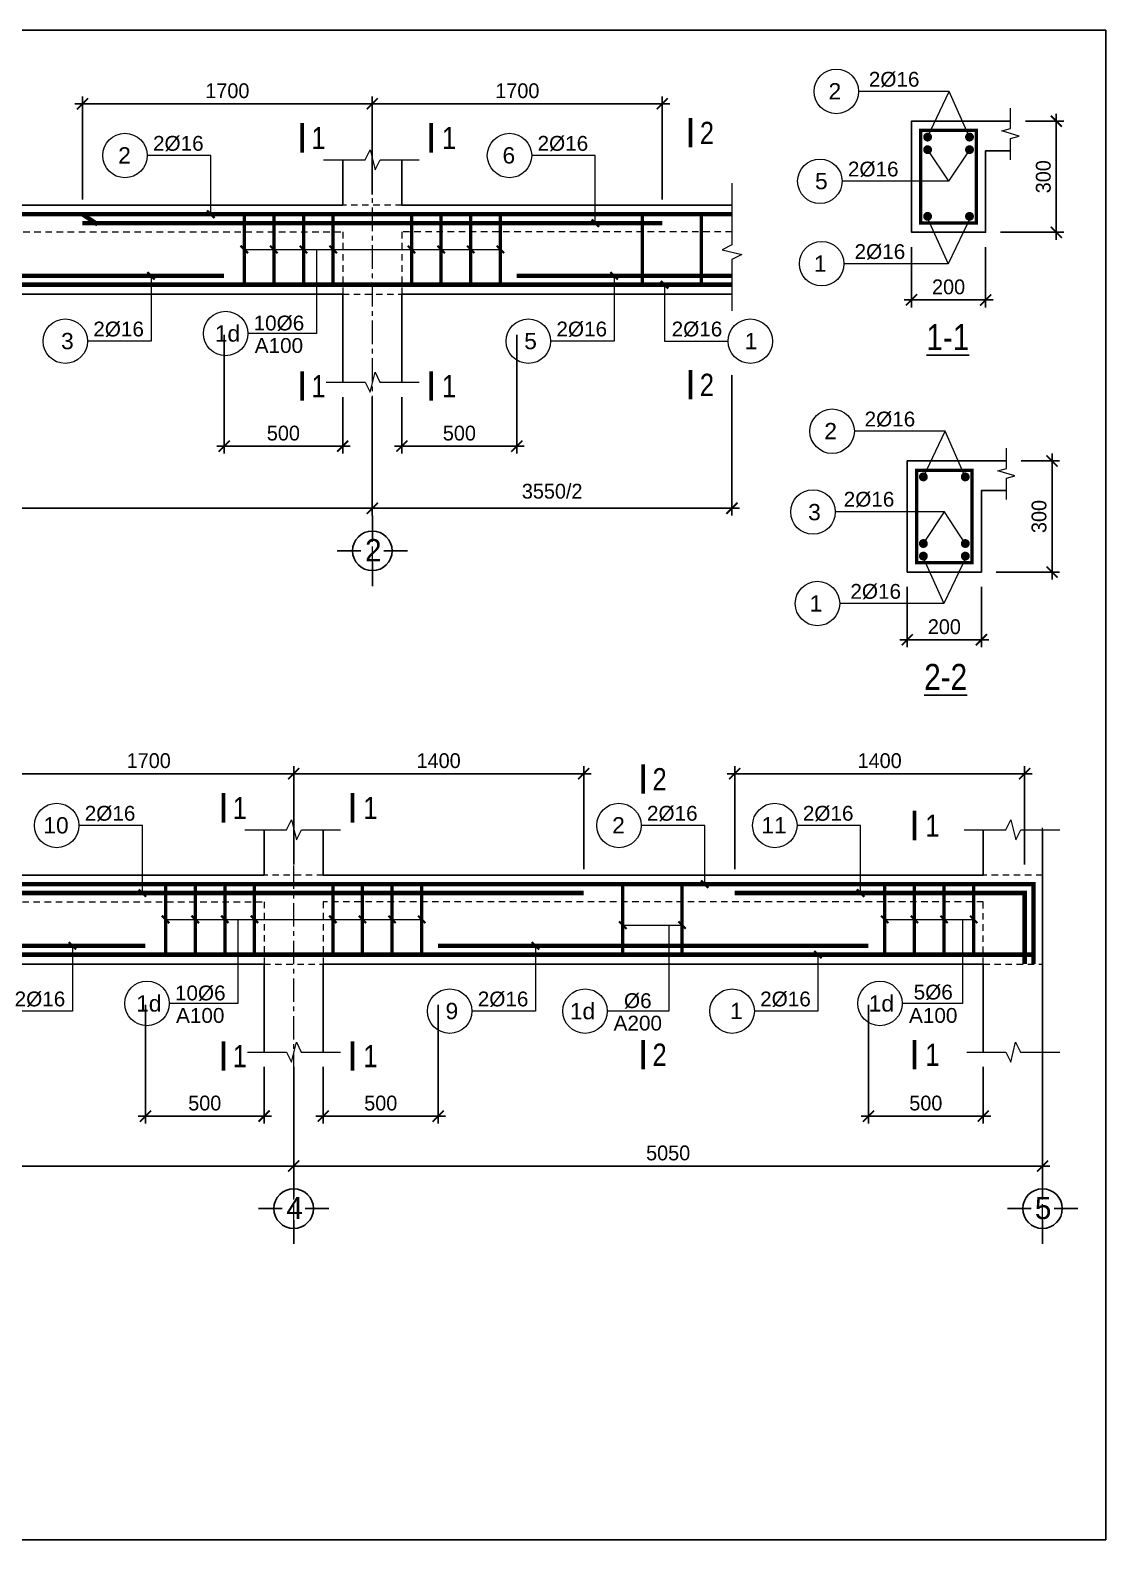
# Model space of a CAD drawing. Header units: millimetres. Extents: x -559287 to -299624, y 2351330 to 2655682.
# Drawn here: x -404994 to -390479, y 2387725 to 2408092 of the extents above; entities that cross this region are included whole.
import ezdxf
from ezdxf.enums import TextEntityAlignment as Align

# ---------------------------------------------------------------- set-up
doc = ezdxf.new("R2010")
doc.units = ezdxf.units.MM
doc.header["$LTSCALE"] = 10
for name, pattern in [('CENTER', [50.8, 31.75, -6.35, 6.35, -6.35]), ('HIDDEN', [0.3, 0.175, -0.125]), ('HIDDENX2', [0.75, 0.5, -0.25])]:
    doc.linetypes.add(name, pattern=pattern)
doc.layers.get('0').update_dxf_attribs({"lineweight": 20})
doc.layers.get('Defpoints').update_dxf_attribs({"lineweight": 20})
for name, color, linetype, lineweight in [('Dim', 251, 'Continuous', 15), ('Net khuat', 76, 'HIDDENX2', 15), ('Net manh', 8, 'Continuous', 13), ('Net thay', 4, 'Continuous', 25), ('Text', 54, 'Continuous', 25), ('Thep dai', 2, 'Continuous', 50), ('Thep doc', 140, 'Continuous', 60), ('Tim', 144, 'CENTER', 9)]:
    doc.layers.add(name, color=color, linetype=linetype, lineweight=lineweight)
doc.layers.add('ththep', color=3, linetype='Continuous')
doc.styles.add('HELVE', font='VHAVAN.TTF', dxfattribs={"height": 800})
doc.styles.add('IN-NHO', font='VHELVEN.TTF', dxfattribs={"height": 200})
doc.styles.add('NGHIA5', font='arial_0.ttf', dxfattribs={"height": 180})
doc.styles.get("Standard").update_dxf_attribs({"font": 'nghia5.shx', "height": 200})
doc.styles.add('STYLE1-S1', font='VHARIALN.TTF')
doc.dimstyles.new('dim20', dxfattribs={"dimscale": 100, "dimtxt": 200, "dimasz": 1.5, "dimexe": 1, "dimexo": 2, "dimgap": 0.75, "dimtad": 1, "dimdec": 0, "dimlfac": 0.2, "dimzin": 0, "dimdsep": 46, "dimtxsty": 'Standard', "dimblk1": 'ARCHTICK', "dimblk2": 'ARCHTICK', "dimsah": 1, "dimcen": 0.09, "dimdle": 1, "dimclrd": 256, "dimclre": 256, "dimclrt": 54, "dimadec": 0, "dimazin": 0, "dimtfac": 1, "dimtdec": 0, "dimtofl": 0, "dimtmove": 2, "dimatfit": 3, "dimfxl": 0, "dimtolj": 1, "dimtzin": 0, "dimarcsym": 0})
doc.dimstyles.new('dim25', dxfattribs={"dimscale": 100, "dimtxt": 200, "dimasz": 1.5, "dimexe": 1, "dimexo": 2, "dimgap": 0.75, "dimtad": 1, "dimdec": 0, "dimlfac": 0.25, "dimzin": 0, "dimdsep": 46, "dimtxsty": 'Standard', "dimblk1": 'ARCHTICK', "dimblk2": 'ARCHTICK', "dimsah": 1, "dimcen": 0.09, "dimdle": 1, "dimclrd": 256, "dimclre": 256, "dimclrt": 54, "dimadec": 0, "dimazin": 0, "dimtfac": 1, "dimtdec": 0, "dimtofl": 0, "dimtmove": 2, "dimatfit": 3, "dimfxl": 0, "dimtolj": 1, "dimtzin": 0, "dimarcsym": 0})

# ---------------------------------------------------------------- blocks, each defined once
blk = doc.blocks.new('truc ngang-helve')
for points in [[(0, -4.8), (0, 0)], [(-2.33, -7.13), (-7.13, -7.13)], [(2.33, -7.13), (7.13, -7.13)], [(0, -9.45), (0, -14.26)]]:
    blk.add_lwpolyline(points)
blk.add_circle((0, -7.13), 4)
at = {"style": 'HELVE'}
blk.add_attdef('A', text='', height=4.5, dxfattribs=at).set_placement((0.03, -7.01), align=Align.MIDDLE_CENTER)
blk = doc.blocks.new('_ARCHTICK')
at = {"color": 0, "linetype": 'ByBlock', "const_width": 0.15}
blk.add_lwpolyline([(-0.5, -0.5), (0.5, 0.5)], dxfattribs=at)
blk = doc.blocks.new('*D560')
at = {"layer": 'Defpoints', "color": 0, "ltscale": 10, "transparency": 16777216}
for p in [(-391333, 2394600), (-401438, 2394305), (-391333, 2392768)]:
    blk.add_point(p, dxfattribs=at)
at = {"layer": 'Dim', "lineweight": -2, "ltscale": 10, "transparency": 16777216}
for p, q in [((-391333, 2394400), (-391333, 2392668)), ((-401438, 2394105), (-401438, 2392668)), ((-401538, 2392768), (-391233, 2392768))]:
    blk.add_line(p, q, dxfattribs=at)
at = {"layer": 'Dim', "lineweight": -2, "ltscale": 10, "transparency": 16777216, "xscale": 150, "yscale": 150, "zscale": 150, "rotation": 180}
blk.add_blockref('_ARCHTICK', (-401438, 2392768), dxfattribs=at)
at = {"layer": 'Dim', "lineweight": -2, "ltscale": 10, "transparency": 16777216, "xscale": 150, "yscale": 150, "zscale": 150}
blk.add_blockref('_ARCHTICK', (-391333, 2392768), dxfattribs=at)
at = {"layer": 'Dim', "color": 54, "ltscale": 10, "transparency": 16777216, "insert": (-396385, 2392943), "char_height": 200, "attachment_point": 5}
blk.add_mtext('\\A1;5050', dxfattribs=at)
blk = doc.blocks.new('*D561')
at = {"layer": 'Defpoints', "color": 0, "ltscale": 3, "transparency": 16777216}
for p in [(-401438, 2398061), (-405351, 2396571), (-401438, 2396637)]:
    blk.add_point(p, dxfattribs=at)
at = {"layer": 'Dim', "lineweight": -2, "ltscale": 3, "transparency": 16777216}
for p, q in [((-405351, 2396771), (-405351, 2398161)), ((-401438, 2396837), (-401438, 2398161)), ((-405451, 2398061), (-401338, 2398061))]:
    blk.add_line(p, q, dxfattribs=at)
at = {"layer": 'Dim', "lineweight": -2, "ltscale": 3, "transparency": 16777216, "xscale": 150, "yscale": 150, "zscale": 150, "rotation": 180}
blk.add_blockref('_ARCHTICK', (-405351, 2398061), dxfattribs=at)
at = {"layer": 'Dim', "lineweight": -2, "ltscale": 3, "transparency": 16777216, "xscale": 150, "yscale": 150, "zscale": 150}
blk.add_blockref('_ARCHTICK', (-401438, 2398061), dxfattribs=at)
at = {"layer": 'Dim', "color": 54, "ltscale": 3, "transparency": 16777216, "insert": (-403394, 2398236), "char_height": 200, "attachment_point": 5}
blk.add_mtext('\\A1;1700', dxfattribs=at)
blk = doc.blocks.new('*D562')
at = {"layer": 'Defpoints', "color": 0, "ltscale": 10, "transparency": 16777216}
for p in [(-401438, 2394305), (-411799, 2394105), (-411799, 2392768)]:
    blk.add_point(p, dxfattribs=at)
at = {"layer": 'Dim', "lineweight": -2, "ltscale": 10, "transparency": 16777216}
for p, q in [((-401438, 2394105), (-401438, 2392668)), ((-411799, 2393905), (-411799, 2392668)), ((-401338, 2392768), (-411899, 2392768))]:
    blk.add_line(p, q, dxfattribs=at)
at = {"layer": 'Dim', "lineweight": -2, "ltscale": 10, "transparency": 16777216, "xscale": 150, "yscale": 150, "zscale": 150, "rotation": 180}
blk.add_blockref('_ARCHTICK', (-411799, 2392768), dxfattribs=at)
at = {"layer": 'Dim', "lineweight": -2, "ltscale": 10, "transparency": 16777216, "xscale": 150, "yscale": 150, "zscale": 150}
blk.add_blockref('_ARCHTICK', (-401438, 2392768), dxfattribs=at)
at = {"layer": 'Dim', "color": 54, "ltscale": 10, "transparency": 16777216, "insert": (-406619, 2392943), "char_height": 200, "attachment_point": 5}
blk.add_mtext('\\A1;5000', dxfattribs=at)
blk = doc.blocks.new('*D565')
at = {"layer": 'Defpoints', "color": 0, "ltscale": 10, "transparency": 16777216}
for p in [(-403438, 2395142), (-401838, 2394305), (-403438, 2393441)]:
    blk.add_point(p, dxfattribs=at)
at = {"layer": 'Dim', "lineweight": -2, "ltscale": 10, "transparency": 16777216}
for p, q in [((-403438, 2394942), (-403438, 2393341)), ((-401838, 2394105), (-401838, 2393341)), ((-401738, 2393441), (-403538, 2393441))]:
    blk.add_line(p, q, dxfattribs=at)
at = {"layer": 'Dim', "lineweight": -2, "ltscale": 10, "transparency": 16777216, "xscale": 150, "yscale": 150, "zscale": 150, "rotation": 180}
blk.add_blockref('_ARCHTICK', (-403438, 2393441), dxfattribs=at)
at = {"layer": 'Dim', "lineweight": -2, "ltscale": 10, "transparency": 16777216, "xscale": 150, "yscale": 150, "zscale": 150}
blk.add_blockref('_ARCHTICK', (-401838, 2393441), dxfattribs=at)
at = {"layer": 'Dim', "color": 54, "ltscale": 10, "transparency": 16777216, "insert": (-402638, 2393616), "char_height": 200, "attachment_point": 5}
blk.add_mtext('\\A1;500', dxfattribs=at)
blk = doc.blocks.new('*D567')
at = {"layer": 'Defpoints', "color": 0, "ltscale": 10, "transparency": 16777216}
for p in [(-393682, 2395142), (-392133, 2394305), (-393682, 2393441)]:
    blk.add_point(p, dxfattribs=at)
at = {"layer": 'Dim', "lineweight": -2, "ltscale": 10, "transparency": 16777216}
for p, q in [((-393682, 2394942), (-393682, 2393341)), ((-392133, 2394105), (-392133, 2393341)), ((-392033, 2393441), (-393782, 2393441))]:
    blk.add_line(p, q, dxfattribs=at)
at = {"layer": 'Dim', "lineweight": -2, "ltscale": 10, "transparency": 16777216, "xscale": 150, "yscale": 150, "zscale": 150, "rotation": 180}
blk.add_blockref('_ARCHTICK', (-393682, 2393441), dxfattribs=at)
at = {"layer": 'Dim', "lineweight": -2, "ltscale": 10, "transparency": 16777216, "xscale": 150, "yscale": 150, "zscale": 150}
blk.add_blockref('_ARCHTICK', (-392133, 2393441), dxfattribs=at)
at = {"layer": 'Dim', "color": 54, "ltscale": 10, "transparency": 16777216, "insert": (-392908, 2393616), "char_height": 200, "attachment_point": 5}
blk.add_mtext('\\A1;500', dxfattribs=at)
blk = doc.blocks.new('*D568')
at = {"layer": 'Defpoints', "color": 0, "ltscale": 3, "transparency": 16777216}
for p in [(-401438, 2398061), (-401438, 2396637), (-397525, 2396571)]:
    blk.add_point(p, dxfattribs=at)
at = {"layer": 'Dim', "lineweight": -2, "ltscale": 3, "transparency": 16777216}
for p, q in [((-401438, 2396837), (-401438, 2398161)), ((-397525, 2396771), (-397525, 2398161)), ((-397425, 2398061), (-401538, 2398061))]:
    blk.add_line(p, q, dxfattribs=at)
at = {"layer": 'Dim', "lineweight": -2, "ltscale": 3, "transparency": 16777216, "xscale": 150, "yscale": 150, "zscale": 150, "rotation": 180}
blk.add_blockref('_ARCHTICK', (-401438, 2398061), dxfattribs=at)
at = {"layer": 'Dim', "lineweight": -2, "ltscale": 3, "transparency": 16777216, "xscale": 150, "yscale": 150, "zscale": 150}
blk.add_blockref('_ARCHTICK', (-397525, 2398061), dxfattribs=at)
at = {"layer": 'Dim', "color": 54, "ltscale": 3, "transparency": 16777216, "insert": (-399482, 2398236), "char_height": 200, "attachment_point": 5}
blk.add_mtext('\\A1;1400', dxfattribs=at)
blk = doc.blocks.new('*D569')
at = {"layer": 'Defpoints', "color": 0, "ltscale": 3, "transparency": 16777216}
for p in [(-391575, 2398061), (-395487, 2396571), (-391575, 2396637)]:
    blk.add_point(p, dxfattribs=at)
at = {"layer": 'Dim', "lineweight": -2, "ltscale": 3, "transparency": 16777216}
for p, q in [((-395487, 2396771), (-395487, 2398161)), ((-391575, 2396837), (-391575, 2398161)), ((-395587, 2398061), (-391475, 2398061))]:
    blk.add_line(p, q, dxfattribs=at)
at = {"layer": 'Dim', "lineweight": -2, "ltscale": 3, "transparency": 16777216, "xscale": 150, "yscale": 150, "zscale": 150, "rotation": 180}
blk.add_blockref('_ARCHTICK', (-395487, 2398061), dxfattribs=at)
at = {"layer": 'Dim', "lineweight": -2, "ltscale": 3, "transparency": 16777216, "xscale": 150, "yscale": 150, "zscale": 150}
blk.add_blockref('_ARCHTICK', (-391575, 2398061), dxfattribs=at)
at = {"layer": 'Dim', "color": 54, "ltscale": 3, "transparency": 16777216, "insert": (-393531, 2398236), "char_height": 200, "attachment_point": 5}
blk.add_mtext('\\A1;1400', dxfattribs=at)
blk = doc.blocks.new('*D570')
at = {"layer": 'Defpoints', "color": 0, "ltscale": 10, "transparency": 16777216}
for p in [(-399488, 2395142), (-401038, 2394305), (-399488, 2393441)]:
    blk.add_point(p, dxfattribs=at)
at = {"layer": 'Dim', "lineweight": -2, "ltscale": 10, "transparency": 16777216}
for p, q in [((-399488, 2394942), (-399488, 2393341)), ((-401038, 2394105), (-401038, 2393341)), ((-401138, 2393441), (-399388, 2393441))]:
    blk.add_line(p, q, dxfattribs=at)
at = {"layer": 'Dim', "lineweight": -2, "ltscale": 10, "transparency": 16777216, "xscale": 150, "yscale": 150, "zscale": 150, "rotation": 180}
blk.add_blockref('_ARCHTICK', (-401038, 2393441), dxfattribs=at)
at = {"layer": 'Dim', "lineweight": -2, "ltscale": 10, "transparency": 16777216, "xscale": 150, "yscale": 150, "zscale": 150}
blk.add_blockref('_ARCHTICK', (-399488, 2393441), dxfattribs=at)
at = {"layer": 'Dim', "color": 54, "ltscale": 10, "transparency": 16777216, "insert": (-400263, 2393616), "char_height": 200, "attachment_point": 5}
blk.add_mtext('\\A1;500', dxfattribs=at)
blk = doc.blocks.new('*D571')
at = {"layer": 'Defpoints', "color": 0, "ltscale": 10, "transparency": 16777216}
for p in [(-395524, 2403639), (-400377, 2403343), (-395524, 2401643)]:
    blk.add_point(p, dxfattribs=at)
at = {"layer": 'Dim', "lineweight": -2, "ltscale": 10, "transparency": 16777216}
for p, q in [((-395524, 2403439), (-395524, 2401543)), ((-400377, 2403143), (-400377, 2401543)), ((-400477, 2401643), (-395424, 2401643))]:
    blk.add_line(p, q, dxfattribs=at)
at = {"layer": 'Dim', "lineweight": -2, "ltscale": 10, "transparency": 16777216, "xscale": 150, "yscale": 150, "zscale": 150, "rotation": 180}
blk.add_blockref('_ARCHTICK', (-400377, 2401643), dxfattribs=at)
at = {"layer": 'Dim', "lineweight": -2, "ltscale": 10, "transparency": 16777216, "xscale": 150, "yscale": 150, "zscale": 150}
blk.add_blockref('_ARCHTICK', (-395524, 2401643), dxfattribs=at)
at = {"layer": 'Dim', "color": 54, "ltscale": 10, "transparency": 16777216, "insert": (-397950, 2401871), "char_height": 200, "attachment_point": 5}
blk.add_mtext('\\A1;3550/2', dxfattribs=at)
blk = doc.blocks.new('*D572')
at = {"layer": 'Defpoints', "color": 0, "ltscale": 3, "transparency": 16777216}
for p in [(-400377, 2407099), (-404289, 2405609), (-400377, 2405675)]:
    blk.add_point(p, dxfattribs=at)
at = {"layer": 'Dim', "lineweight": -2, "ltscale": 3, "transparency": 16777216}
for p, q in [((-404389, 2407099), (-400277, 2407099)), ((-404289, 2405809), (-404289, 2407199)), ((-400377, 2405875), (-400377, 2407199))]:
    blk.add_line(p, q, dxfattribs=at)
at = {"layer": 'Dim', "lineweight": -2, "ltscale": 3, "transparency": 16777216, "xscale": 150, "yscale": 150, "zscale": 150, "rotation": 180}
blk.add_blockref('_ARCHTICK', (-404289, 2407099), dxfattribs=at)
at = {"layer": 'Dim', "lineweight": -2, "ltscale": 3, "transparency": 16777216, "xscale": 150, "yscale": 150, "zscale": 150}
blk.add_blockref('_ARCHTICK', (-400377, 2407099), dxfattribs=at)
at = {"layer": 'Dim', "color": 54, "ltscale": 3, "transparency": 16777216, "insert": (-402333, 2407274), "char_height": 200, "attachment_point": 5}
blk.add_mtext('\\A1;1700', dxfattribs=at)
blk = doc.blocks.new('*D573')
at = {"layer": 'Defpoints', "color": 0, "ltscale": 10, "transparency": 16777216}
for p in [(-411438, 2403343), (-400377, 2403343), (-411438, 2401643)]:
    blk.add_point(p, dxfattribs=at)
at = {"layer": 'Dim', "lineweight": -2, "ltscale": 10, "transparency": 16777216}
for p, q in [((-411438, 2403143), (-411438, 2401543)), ((-400377, 2403143), (-400377, 2401543)), ((-400277, 2401643), (-411538, 2401643))]:
    blk.add_line(p, q, dxfattribs=at)
at = {"layer": 'Dim', "lineweight": -2, "ltscale": 10, "transparency": 16777216, "xscale": 150, "yscale": 150, "zscale": 150, "rotation": 180}
blk.add_blockref('_ARCHTICK', (-411438, 2401643), dxfattribs=at)
at = {"layer": 'Dim', "lineweight": -2, "ltscale": 10, "transparency": 16777216, "xscale": 150, "yscale": 150, "zscale": 150}
blk.add_blockref('_ARCHTICK', (-400377, 2401643), dxfattribs=at)
at = {"layer": 'Dim', "color": 54, "ltscale": 10, "transparency": 16777216, "insert": (-405907, 2401818), "char_height": 200, "attachment_point": 5}
blk.add_mtext('\\A1;5100', dxfattribs=at)
blk = doc.blocks.new('*D577')
at = {"layer": 'Defpoints', "color": 0, "ltscale": 10, "transparency": 16777216}
for p in [(-402376, 2404180), (-400777, 2403343), (-402376, 2402480)]:
    blk.add_point(p, dxfattribs=at)
at = {"layer": 'Dim', "lineweight": -2, "ltscale": 10, "transparency": 16777216}
for p, q in [((-402376, 2403980), (-402376, 2402380)), ((-400777, 2403143), (-400777, 2402380)), ((-400677, 2402480), (-402476, 2402480))]:
    blk.add_line(p, q, dxfattribs=at)
at = {"layer": 'Dim', "lineweight": -2, "ltscale": 10, "transparency": 16777216, "xscale": 150, "yscale": 150, "zscale": 150, "rotation": 180}
blk.add_blockref('_ARCHTICK', (-402376, 2402480), dxfattribs=at)
at = {"layer": 'Dim', "lineweight": -2, "ltscale": 10, "transparency": 16777216, "xscale": 150, "yscale": 150, "zscale": 150}
blk.add_blockref('_ARCHTICK', (-400777, 2402480), dxfattribs=at)
at = {"layer": 'Dim', "color": 54, "ltscale": 10, "transparency": 16777216, "insert": (-401577, 2402655), "char_height": 200, "attachment_point": 5}
blk.add_mtext('\\A1;500', dxfattribs=at)
blk = doc.blocks.new('*D579')
at = {"layer": 'Defpoints', "color": 0, "ltscale": 3, "transparency": 16777216}
for p in [(-400377, 2407099), (-400377, 2405675), (-396464, 2405609)]:
    blk.add_point(p, dxfattribs=at)
at = {"layer": 'Dim', "lineweight": -2, "ltscale": 3, "transparency": 16777216}
for p, q in [((-396364, 2407099), (-400477, 2407099)), ((-400377, 2405875), (-400377, 2407199)), ((-396464, 2405809), (-396464, 2407199))]:
    blk.add_line(p, q, dxfattribs=at)
at = {"layer": 'Dim', "lineweight": -2, "ltscale": 3, "transparency": 16777216, "xscale": 150, "yscale": 150, "zscale": 150, "rotation": 180}
blk.add_blockref('_ARCHTICK', (-400377, 2407099), dxfattribs=at)
at = {"layer": 'Dim', "lineweight": -2, "ltscale": 3, "transparency": 16777216, "xscale": 150, "yscale": 150, "zscale": 150}
blk.add_blockref('_ARCHTICK', (-396464, 2407099), dxfattribs=at)
at = {"layer": 'Dim', "color": 54, "ltscale": 3, "transparency": 16777216, "insert": (-398420, 2407274), "char_height": 200, "attachment_point": 5}
blk.add_mtext('\\A1;1700', dxfattribs=at)
blk = doc.blocks.new('*D580')
at = {"layer": 'Defpoints', "color": 0, "ltscale": 10, "transparency": 16777216}
for p in [(-398427, 2404180), (-399977, 2403343), (-398427, 2402480)]:
    blk.add_point(p, dxfattribs=at)
at = {"layer": 'Dim', "lineweight": -2, "ltscale": 10, "transparency": 16777216}
for p, q in [((-398427, 2403980), (-398427, 2402380)), ((-399977, 2403143), (-399977, 2402380)), ((-400077, 2402480), (-398327, 2402480))]:
    blk.add_line(p, q, dxfattribs=at)
at = {"layer": 'Dim', "lineweight": -2, "ltscale": 10, "transparency": 16777216, "xscale": 150, "yscale": 150, "zscale": 150, "rotation": 180}
blk.add_blockref('_ARCHTICK', (-399977, 2402480), dxfattribs=at)
at = {"layer": 'Dim', "lineweight": -2, "ltscale": 10, "transparency": 16777216, "xscale": 150, "yscale": 150, "zscale": 150}
blk.add_blockref('_ARCHTICK', (-398427, 2402480), dxfattribs=at)
at = {"layer": 'Dim', "color": 54, "ltscale": 10, "transparency": 16777216, "insert": (-399202, 2402655), "char_height": 200, "attachment_point": 5}
blk.add_mtext('\\A1;500', dxfattribs=at)
blk = doc.blocks.new('*D585')
at = {"layer": 'Defpoints', "color": 0, "transparency": 16777216}
for p in [(-393101, 2405365), (-392101, 2405365), (-392101, 2404453)]:
    blk.add_point(p, dxfattribs=at)
at = {"layer": 'Dim', "lineweight": -2, "transparency": 16777216}
for p, q in [((-393101, 2405165), (-393101, 2404353)), ((-392101, 2405165), (-392101, 2404353)), ((-393201, 2404453), (-392001, 2404453))]:
    blk.add_line(p, q, dxfattribs=at)
at = {"layer": 'Dim', "lineweight": -2, "transparency": 16777216, "xscale": 150, "yscale": 150, "zscale": 150, "rotation": 180}
blk.add_blockref('_ARCHTICK', (-393101, 2404453), dxfattribs=at)
at = {"layer": 'Dim', "lineweight": -2, "transparency": 16777216, "xscale": 150, "yscale": 150, "zscale": 150}
blk.add_blockref('_ARCHTICK', (-392101, 2404453), dxfattribs=at)
at = {"layer": 'Dim', "color": 54, "transparency": 16777216, "insert": (-392601, 2404628), "char_height": 200, "attachment_point": 5}
blk.add_mtext('\\A1;200', dxfattribs=at)
blk = doc.blocks.new('*D586')
at = {"layer": 'Defpoints', "color": 0, "transparency": 16777216}
for p in [(-391764, 2406865), (-391147, 2406865), (-392101, 2405365)]:
    blk.add_point(p, dxfattribs=at)
at = {"layer": 'Dim', "lineweight": -2, "transparency": 16777216}
for p, q in [((-391564, 2406865), (-391047, 2406865)), ((-391147, 2405265), (-391147, 2406965)), ((-391901, 2405365), (-391047, 2405365))]:
    blk.add_line(p, q, dxfattribs=at)
at = {"layer": 'Dim', "lineweight": -2, "transparency": 16777216, "xscale": 150, "yscale": 150, "zscale": 150}
for p, rotation in [((-391147, 2406865), 90), ((-391147, 2405365), 270)]:
    blk.add_blockref('_ARCHTICK', p, dxfattribs=dict(at, rotation=rotation))
at = {"layer": 'Dim', "color": 54, "transparency": 16777216, "insert": (-391322, 2406115), "char_height": 200, "attachment_point": 5, "rotation": 90}
blk.add_mtext('\\A1;300', dxfattribs=at)
blk = doc.blocks.new('*D587')
at = {"layer": 'Defpoints', "color": 0, "transparency": 16777216}
for p in [(-393158, 2400781), (-392158, 2400781), (-392158, 2399868)]:
    blk.add_point(p, dxfattribs=at)
at = {"layer": 'Dim', "lineweight": -2, "transparency": 16777216}
for p, q in [((-393158, 2400581), (-393158, 2399768)), ((-392158, 2400581), (-392158, 2399768)), ((-393258, 2399868), (-392058, 2399868))]:
    blk.add_line(p, q, dxfattribs=at)
at = {"layer": 'Dim', "lineweight": -2, "transparency": 16777216, "xscale": 150, "yscale": 150, "zscale": 150, "rotation": 180}
blk.add_blockref('_ARCHTICK', (-393158, 2399868), dxfattribs=at)
at = {"layer": 'Dim', "lineweight": -2, "transparency": 16777216, "xscale": 150, "yscale": 150, "zscale": 150}
blk.add_blockref('_ARCHTICK', (-392158, 2399868), dxfattribs=at)
at = {"layer": 'Dim', "color": 54, "transparency": 16777216, "insert": (-392658, 2400043), "char_height": 200, "attachment_point": 5}
blk.add_mtext('\\A1;200', dxfattribs=at)
blk = doc.blocks.new('*D588')
at = {"layer": 'Defpoints', "color": 0, "transparency": 16777216}
for p in [(-391821, 2402281), (-391205, 2402281), (-392158, 2400781)]:
    blk.add_point(p, dxfattribs=at)
at = {"layer": 'Dim', "lineweight": -2, "transparency": 16777216}
for p, q in [((-391205, 2400681), (-391205, 2402381)), ((-391621, 2402281), (-391105, 2402281)), ((-391958, 2400781), (-391105, 2400781))]:
    blk.add_line(p, q, dxfattribs=at)
at = {"layer": 'Dim', "lineweight": -2, "transparency": 16777216, "xscale": 150, "yscale": 150, "zscale": 150}
for p, rotation in [((-391205, 2402281), 90), ((-391205, 2400781), 270)]:
    blk.add_blockref('_ARCHTICK', p, dxfattribs=dict(at, rotation=rotation))
at = {"layer": 'Dim', "color": 54, "transparency": 16777216, "insert": (-391380, 2401531), "char_height": 200, "attachment_point": 5, "rotation": 90}
blk.add_mtext('\\A1;300', dxfattribs=at)

msp = doc.modelspace()

# ---------------------------------------------------------------- linework, layer by layer
at = {"layer": 'Net khuat', "linetype": 'HIDDEN', "ltscale": 50}
for p, q in [((-399976.6, 2405731.3), (-400776.6, 2405731.3)), ((-410638, 2405371.3), (-400776.6, 2405371.3)), ((-400776.6, 2405371.3), (-400776.6, 2404531.3)), ((-395523.9, 2405371.3), (-399976.6, 2405371.3)), ((-399976.6, 2405371.3), (-399976.6, 2404531.3)), ((-400776.6, 2404531.3), (-399976.6, 2404531.3)), ((-401038.1, 2396692.6), (-401838.1, 2396692.6)), ((-391332.7, 2396692.6), (-392132.7, 2396692.6)), ((-411399.4, 2396332.6), (-401838.1, 2396332.6)), ((-401838.1, 2396332.6), (-401838.1, 2395492.6)), ((-392132.7, 2396332.6), (-401038.1, 2396332.6)), ((-401038.1, 2396332.6), (-401038.1, 2395492.6)), ((-392132.7, 2395492.6), (-392132.7, 2396332.6)), ((-401838.1, 2395492.6), (-401038.1, 2395492.6)), ((-392132.7, 2395492.6), (-391332.7, 2395492.6))]:
    msp.add_line(p, q, dxfattribs=at)
at = {"layer": 'Net manh'}
for p, q in [((-402105.3, 2405134), (-398648, 2405134)), ((-403166.8, 2396095.2), (-399709.5, 2396095.2)), ((-393461.4, 2396095.2), (-392261.4, 2396095.2))]:
    msp.add_line(p, q, dxfattribs=at)
for points in [[(-392318.5, 2406650), (-392591.6, 2407266), (-393815.4, 2407266)], [(-392883.8, 2406650), (-392591.6, 2407266), (-393815.4, 2407266)], [(-401036.6, 2406343.1), (-400471.4, 2406343.1), (-400404.2, 2406477.2), (-400338.6, 2406209), (-400271.4, 2406343.1), (-399744, 2406343.1)], [(-392883.8, 2406480), (-392601.1, 2406054.3), (-394037.7, 2406054.3)], [(-392318.5, 2406480), (-392601.1, 2406054.3), (-394037.7, 2406054.3)], [(-402557.2, 2405609.4), (-402557.2, 2406401.4), (-403414.9, 2406401.4)], [(-397367.9, 2405489.4), (-397367.9, 2406401.4), (-398225.6, 2406401.4)], [(-395523.9, 2406027.3), (-395523.9, 2405196.5), (-395658, 2405129.2), (-395389.8, 2405063.7), (-395523.9, 2404996.5), (-395523.9, 2404304.2)], [(-392901.3, 2405590.4), (-392606.3, 2404941), (-394013.3, 2404941)], [(-392295.4, 2405589.7), (-392606.3, 2404941), (-394013.3, 2404941)], [(-401131, 2405134), (-401131, 2404000.1), (-402056.3, 2404000.1)], [(-403362.8, 2404778.2), (-403362.8, 2403896.3), (-404220.5, 2403896.3)], [(-397113.4, 2404778.2), (-397113.4, 2403896.3), (-397971.1, 2403896.3)], [(-396433.7, 2404658.5), (-396433.7, 2403896.3), (-395576, 2403896.3)], [(-400997.6, 2403343.2), (-400473.5, 2403343.2), (-400406.3, 2403209.1), (-400340.7, 2403477.3), (-400273.5, 2403343.2), (-399744, 2403343.2)], [(-392375.5, 2402065.7), (-392648.7, 2402681.6), (-393872.5, 2402681.6)], [(-392940.9, 2402065.7), (-392648.7, 2402681.6), (-393872.5, 2402681.6)], [(-392940.9, 2401166.4), (-392658.2, 2401592.1), (-394130.4, 2401592.1)], [(-392375.5, 2401166.4), (-392658.2, 2401592.1), (-394130.4, 2401592.1)], [(-392958.3, 2401006), (-392663.3, 2400356.6), (-394070.3, 2400356.6)], [(-392352.5, 2401005.4), (-392663.3, 2400356.6), (-394070.3, 2400356.6)], [(-403478.4, 2396450.7), (-403478.4, 2397362.7), (-404336.1, 2397362.7)], [(-402098.1, 2397304.4), (-401532.9, 2397304.4), (-401465.7, 2397438.5), (-401400.1, 2397170.3), (-401332.9, 2397304.4), (-400805.5, 2397304.4)], [(-395891.6, 2396570.7), (-395891.6, 2397362.7), (-396749.4, 2397362.7)], [(-393788.3, 2396450.7), (-393788.3, 2397362.7), (-394646, 2397362.7)], [(-392392.6, 2397304.4), (-391827.5, 2397304.4), (-391760.3, 2397438.5), (-391694.7, 2397170.3), (-391627.5, 2397304.4), (-391100.1, 2397304.4)], [(-402192.5, 2396095.2), (-402192.5, 2394961.4), (-403117.8, 2394961.4)], [(-392412.6, 2396095.2), (-392412.6, 2394961.4), (-393227.4, 2394961.4)], [(-396378, 2396018), (-396378, 2394857.6), (-397206, 2394857.6)], [(-396996.7, 2396018), (-396196.7, 2396018)], [(-404424.2, 2395739.5), (-404424.2, 2394857.6), (-405281.9, 2394857.6)], [(-398174.9, 2395739.5), (-398174.9, 2394857.6), (-399032.6, 2394857.6)], [(-394364.1, 2395619.5), (-394364.1, 2394857.6), (-395221.9, 2394857.6)], [(-402059, 2394304.5), (-401534.9, 2394304.5), (-401467.7, 2394170.4), (-401402.2, 2394438.6), (-401334.9, 2394304.5), (-400805.5, 2394304.5)], [(-392353.6, 2394304.5), (-391829.5, 2394304.5), (-391762.3, 2394170.4), (-391696.8, 2394438.6), (-391629.5, 2394304.5), (-391100.1, 2394304.5)]]:
    msp.add_lwpolyline(points, dxfattribs=at)
at = {"layer": 'Net manh', "ltscale": 3}
for points in [[(-391764.4, 2406344.5), (-391764.4, 2406632.6), (-391648.5, 2406663.6), (-391880.3, 2406733.5), (-391764.4, 2406764.6), (-391764.4, 2407038.5)], [(-391821.4, 2401760.1), (-391821.4, 2402048.2), (-391705.5, 2402079.3), (-391937.4, 2402149.1), (-391821.4, 2402180.2), (-391821.4, 2402454.1)]]:
    msp.add_lwpolyline(points, dxfattribs=at)
at = {"layer": 'Net manh', "const_width": 30}
for points in [[(-402507.2, 2405559.4), (-402607.2, 2405659.4)], [(-397317.9, 2405439.4), (-397417.9, 2405539.4)], [(-402055.3, 2405084), (-402155.3, 2405184)], [(-401655.3, 2405084), (-401755.3, 2405184)], [(-401255.3, 2405084), (-401355.3, 2405184)], [(-400855.3, 2405084), (-400955.3, 2405184)], [(-399798, 2405084), (-399898, 2405184)], [(-399398, 2405084), (-399498, 2405184)], [(-398998, 2405084), (-399098, 2405184)], [(-398598, 2405084), (-398698, 2405184)], [(-403312.8, 2404728.2), (-403412.8, 2404828.2)], [(-397063.4, 2404728.2), (-397163.4, 2404828.2)], [(-396383.5, 2404608.2), (-396483.5, 2404708.2)], [(-403428.4, 2396400.7), (-403528.4, 2396500.7)], [(-395841.6, 2396520.7), (-395941.6, 2396620.7)], [(-393738.3, 2396400.7), (-393838.3, 2396500.7)], [(-403116.8, 2396045.2), (-403216.8, 2396145.2)], [(-402716.8, 2396045.2), (-402816.8, 2396145.2)], [(-402316.8, 2396045.2), (-402416.8, 2396145.2)], [(-401916.8, 2396045.2), (-402016.8, 2396145.2)], [(-400859.5, 2396045.2), (-400959.5, 2396145.2)], [(-400459.5, 2396045.2), (-400559.5, 2396145.2)], [(-400059.5, 2396045.2), (-400159.5, 2396145.2)], [(-399659.5, 2396045.2), (-399759.5, 2396145.2)], [(-396946.7, 2395968), (-397046.7, 2396068)], [(-396146.7, 2395968), (-396246.7, 2396068)], [(-393411.4, 2396045.2), (-393511.4, 2396145.2)], [(-393011.4, 2396045.2), (-393111.4, 2396145.2)], [(-392611.4, 2396045.2), (-392711.4, 2396145.2)], [(-392211.4, 2396045.2), (-392311.4, 2396145.2)], [(-404374.2, 2395689.5), (-404474.2, 2395789.5)], [(-398124.9, 2395689.5), (-398224.9, 2395789.5)], [(-394314.1, 2395569.5), (-394414.1, 2395669.5)]]:
    msp.add_lwpolyline(points, dxfattribs=at)
at = {"layer": 'Net manh'}
for centre in [(-394115.4, 2407266), (-403714.9, 2406401.4), (-398525.6, 2406401.4), (-394337.7, 2406054.3), (-394313.3, 2404941), (-404520.5, 2403896.3), (-402356.3, 2404000.1), (-398271.1, 2403896.3), (-395276, 2403896.3), (-394172.5, 2402681.6), (-394430.4, 2401592.1), (-394370.3, 2400356.6), (-404636.1, 2397362.7), (-397049.4, 2397362.7), (-394946, 2397362.7), (-403417.8, 2394961.4), (-393527.4, 2394961.4), (-399332.6, 2394857.6), (-397506, 2394857.6), (-395521.9, 2394857.6)]:
    msp.add_circle(centre, 300, dxfattribs=at)
at = {"layer": 'Net thay'}
for p, q in [((-400776.6, 2406343.1), (-400776.6, 2405731.3)), ((-399976.6, 2405731.3), (-399976.6, 2406343.1)), ((-400776.6, 2404531.3), (-400776.6, 2403343.2)), ((-400776.6, 2404531.3), (-400776.6, 2403343.2)), ((-399976.6, 2404531.3), (-399976.6, 2403343.2)), ((-401838.1, 2397304.4), (-401838.1, 2396692.6)), ((-401038.1, 2396692.6), (-401038.1, 2397304.4)), ((-392132.7, 2397304.4), (-392132.7, 2396692.6)), ((-391332.7, 2397304.4), (-391332.7, 2394304.5)), ((-401838.1, 2395492.6), (-401838.1, 2394304.5)), ((-401838.1, 2395492.6), (-401838.1, 2394304.5)), ((-401038.1, 2395492.6), (-401038.1, 2394304.5)), ((-392132.7, 2395492.6), (-392132.7, 2394304.5)), ((-392132.7, 2395492.6), (-392132.7, 2394304.5))]:
    msp.add_line(p, q, dxfattribs=at)
at = {"layer": 'Net thay', "ltscale": 10}
for p, q in [((-400776.6, 2405731.3), (-410637.9, 2405731.3)), ((-395523.9, 2405731.3), (-399976.6, 2405731.3)), ((-400776.6, 2404531.3), (-410637.9, 2404531.3)), ((-399976.6, 2404531.3), (-395523.9, 2404531.3)), ((-401838.1, 2396692.6), (-411399.3, 2396692.6)), ((-392132.7, 2396692.6), (-401038.1, 2396692.6)), ((-401838.1, 2395492.6), (-411399.3, 2395492.6)), ((-401038.1, 2395492.6), (-392132.7, 2395492.6))]:
    msp.add_line(p, q, dxfattribs=at)
for points in [[(-391764.4, 2406865.4), (-393101.1, 2406865.4), (-393101.1, 2405365.4), (-392101.1, 2405365.4), (-392101.1, 2406465.4), (-391764.4, 2406465.4)], [(-391821.4, 2402281), (-393158.2, 2402281), (-393158.2, 2400781), (-392158.2, 2400781), (-392158.2, 2401881), (-391821.4, 2401881)]]:
    msp.add_lwpolyline(points, dxfattribs=at)
at = {"layer": 'Text', "const_width": 50}
for points in [[(-401325.2, 2406838.4), (-401325.2, 2406441.1)], [(-399583.8, 2406838.4), (-399583.8, 2406441.1)], [(-396084.2, 2406907.3), (-396084.2, 2406510)], [(-401325.2, 2403490.4), (-401325.2, 2403093.1)], [(-399583.8, 2403490.4), (-399583.8, 2403093.1)], [(-396084.2, 2403509), (-396084.2, 2403111.7)], [(-396722.9, 2398187.2), (-396722.9, 2397789.9)], [(-402386.6, 2397799.6), (-402386.6, 2397402.4)], [(-400645.3, 2397799.6), (-400645.3, 2397402.4)], [(-393061.1, 2397560.8), (-393061.1, 2397163.5)], [(-402386.6, 2394451.7), (-402386.6, 2394054.4)], [(-400645.3, 2394451.7), (-400645.3, 2394054.4)], [(-396722.9, 2394470.2), (-396722.9, 2394073)], [(-393061.1, 2394470.2), (-393061.1, 2394073)]]:
    msp.add_lwpolyline(points, dxfattribs=at)
at = {"layer": 'Thep dai', "const_width": 45}
for points in [[(-392976.1, 2405490.4), (-392226.1, 2405490.4), (-392226.1, 2406740.4), (-392976.1, 2406740.4), (-392976.1, 2405490.4)], [(-402105.3, 2404658.5), (-402105.3, 2405609.4)], [(-401705.3, 2404658.5), (-401705.3, 2405609.4)], [(-401305.3, 2404658.5), (-401305.3, 2405609.4)], [(-400905.3, 2404658.5), (-400905.3, 2405609.4)], [(-399848, 2404658.5), (-399848, 2405609.4)], [(-399448, 2404658.5), (-399448, 2405609.4)], [(-399048, 2404658.5), (-399048, 2405609.4)], [(-398648, 2404658.5), (-398648, 2405609.4)], [(-396735.3, 2404658.5), (-396735.3, 2405609.4)], [(-395935.3, 2404658.5), (-395935.3, 2405609.4)], [(-393033.2, 2400906), (-392283.2, 2400906), (-392283.2, 2402156), (-393033.2, 2402156), (-393033.2, 2400906)], [(-403166.8, 2395619.8), (-403166.8, 2396570.7)], [(-402766.8, 2395619.8), (-402766.8, 2396570.7)], [(-402366.8, 2395619.8), (-402366.8, 2396570.7)], [(-401966.8, 2395619.8), (-401966.8, 2396570.7)], [(-400909.5, 2395619.8), (-400909.5, 2396570.7)], [(-400509.5, 2395619.8), (-400509.5, 2396570.7)], [(-400109.5, 2395619.8), (-400109.5, 2396570.7)], [(-399709.5, 2395619.8), (-399709.5, 2396570.7)], [(-396996.7, 2395619.8), (-396996.7, 2396570.7)], [(-396196.7, 2395619.8), (-396196.7, 2396570.7)], [(-393461.4, 2395619.8), (-393461.4, 2396570.7)], [(-393061.4, 2395619.8), (-393061.4, 2396570.7)], [(-392661.4, 2395619.8), (-392661.4, 2396570.7)], [(-392261.4, 2395619.8), (-392261.4, 2396570.7)]]:
    msp.add_lwpolyline(points, dxfattribs=at)
at = {"layer": 'Thep doc', "const_width": 60}
for points in [[(-392913.8, 2406650, 1), (-392853.8, 2406650, 1)], [(-392288.5, 2406650, -1), (-392348.5, 2406650, -1)], [(-392913.8, 2406480, 1), (-392853.8, 2406480, 1)], [(-392288.5, 2406480, -1), (-392348.5, 2406480, -1)], [(-392913.8, 2405580.8, -1), (-392853.8, 2405580.8, -1)], [(-392288.5, 2405580.8, 1), (-392348.5, 2405580.8, 1)], [(-392970.9, 2402065.7, 1), (-392910.9, 2402065.7, 1)], [(-392345.5, 2402065.7, -1), (-392405.5, 2402065.7, -1)], [(-392970.9, 2401166.4, -1), (-392910.9, 2401166.4, -1)], [(-392345.5, 2401166.4, 1), (-392405.5, 2401166.4, 1)], [(-392970.9, 2400996.4, -1), (-392910.9, 2400996.4, -1)], [(-392345.5, 2400996.4, 1), (-392405.5, 2400996.4, 1)]]:
    msp.add_lwpolyline(points, format="xyb", close=True, dxfattribs=at)
at = {"layer": 'Thep doc', "ltscale": 10, "const_width": 60}
for points in [[(-395523.9, 2405609.4), (-415955, 2405609.4), (-415955, 2404531.3)], [(-404083.3, 2405471.6), (-404289.3, 2405609.4)], [(-396464, 2405489.4), (-404289.3, 2405489.4)], [(-402376.4, 2404778.5), (-409038.1, 2404778.5)], [(-395523.9, 2404778.5), (-398426.9, 2404778.5)], [(-395523.9, 2404658.5), (-415955, 2404658.5)], [(-391454.6, 2395492.6), (-391454.6, 2396570.7), (-417214, 2396570.7)], [(-397525.5, 2396450.7), (-405350.8, 2396450.7)], [(-391574.6, 2395492.6), (-391574.6, 2396450.7), (-395487.2, 2396450.7)], [(-391454.6, 2395619.8), (-417214, 2395619.8)], [(-403437.9, 2395739.8), (-409799.6, 2395739.8)], [(-393682.5, 2395739.8), (-399488.4, 2395739.8)]]:
    msp.add_lwpolyline(points, dxfattribs=at)
at = {"layer": 'ththep'}
msp.add_lwpolyline([(-418905, 2408092.2), (-390479.3, 2408092.2), (-390479.3, 2387724.7), (-418905, 2387724.7)], close=True, dxfattribs=at)
at = {"layer": 'Tim'}
for p, q in [((-400376.6, 2400809.5), (-400376.6, 2406385.6)), ((-401438.1, 2391934.3), (-401438.1, 2397346.9)), ((-391332.7, 2391934.3), (-391332.7, 2397346.9))]:
    msp.add_line(p, q, dxfattribs=at)

# ---------------------------------------------------------------- block references
at = {"layer": 'Net thay'}
ref = msp.add_blockref('truc ngang-helve', (-400376.6, 2401543.4), dxfattribs=dict(at, xscale=-66.66666666662786, yscale=66.66666666604578, zscale=66.66666666666667))
ref.add_attrib('A', '2', dxfattribs={"layer": 'Text', "height": 300, "style": 'HELVE'}).set_placement((-400363.2, 2401076.3), align=Align.MIDDLE_CENTER)
ref = msp.add_blockref('truc ngang-helve', (-401438.1, 2392668.1), dxfattribs=dict(at, xscale=-66.66666666662786, yscale=66.66666666604578, zscale=66.66666666666667))
ref.add_attrib('A', '4', dxfattribs={"layer": 'Text', "height": 300, "style": 'HELVE'}).set_placement((-401424.6, 2392201), align=Align.MIDDLE_CENTER)
ref = msp.add_blockref('truc ngang-helve', (-391332.7, 2392668.1), dxfattribs=dict(at, xscale=-66.66666666662786, yscale=66.66666666604578, zscale=66.66666666666667))
ref.add_attrib('A', '5', dxfattribs={"layer": 'Text', "height": 300, "style": 'HELVE'}).set_placement((-391325.2, 2392201), align=Align.MIDDLE_CENTER)

# ---------------------------------------------------------------- texts
at = {"layer": 'Text', "ltscale": 3, "style": 'NGHIA5'}
for s, p in [('2%%C16', (-393335.5, 2407330.2)), ('2%%C16', (-402994.8, 2406465.7)), ('2%%C16', (-397805.5, 2406465.7)), ('2%%C16', (-393617.5, 2406118.6)), ('2%%C16', (-393527.5, 2405005.2)), ('10%%C6', (-401637.1, 2404041.4)), ('2%%C16', (-403800.3, 2403960.5)), ('2%%C16', (-397551, 2403960.5)), ('2%%C16', (-395996.2, 2403960.5)), ('A100', (-401637.1, 2403738.3)), ('2%%C16', (-393392.5, 2402745.9)), ('2%%C16', (-393674.6, 2401664.1)), ('2%%C16', (-393584.5, 2400420.8)), ('2%%C16', (-403916, 2397426.9)), ('2%%C16', (-396329.2, 2397426.9)), ('2%%C16', (-394225.8, 2397426.9)), ('5%%C6', (-392808.2, 2395014.6)), ('2%%C16', (-404861.8, 2394921.8)), ('10%%C6', (-402698.6, 2395002.7)), ('2%%C16', (-398612.4, 2394921.8)), ('%%C6', (-396794.5, 2394898.8)), ('2%%C16', (-394801.7, 2394921.8)), ('A100', (-402698.6, 2394699.6)), ('A100', (-392808.2, 2394699.6)), ('A200', (-396794.5, 2394595.8))]:
    msp.add_text(s, height=200, dxfattribs=at).set_placement(p, align=Align.CENTER)
at = {"layer": 'Text'}
for s, height, style, p in [('2', 220, 'IN-NHO', (-394135.3, 2407268)), ('2', 300, 'STYLE1-S1', (-395861.4, 2406706.2)), ('1', 300, 'STYLE1-S1', (-401103.2, 2406637.2)), ('1', 300, 'STYLE1-S1', (-399342.2, 2406637.2)), ('2', 220, 'IN-NHO', (-403720.3, 2406403.4)), ('6', 220, 'IN-NHO', (-398534.7, 2406403.4)), ('5', 220, 'IN-NHO', (-394317.8, 2406056.4)), ('1', 220, 'IN-NHO', (-394333.2, 2404943)), ('3', 220, 'IN-NHO', (-404491.4, 2403898.3)), ('1d', 220, 'IN-NHO', (-402331.8, 2404000.1)), ('5', 220, 'IN-NHO', (-398242, 2403898.3)), ('1', 220, 'IN-NHO', (-395267.1, 2403898.3)), ('%%U1-1', 350, 'STYLE1-S1', (-392611.4, 2403951.4)), ('1', 300, 'STYLE1-S1', (-401103.2, 2403289.3)), ('1', 300, 'STYLE1-S1', (-399342.2, 2403289.3)), ('2', 300, 'STYLE1-S1', (-395861.4, 2403307.8)), ('2', 220, 'IN-NHO', (-394192.4, 2402683.6)), ('3', 220, 'IN-NHO', (-394410.5, 2401590.1)), ('1', 220, 'IN-NHO', (-394390.3, 2400358.6)), ('%%U2-2', 350, 'STYLE1-S1', (-392640.5, 2399367.1)), ('2', 300, 'STYLE1-S1', (-396500.2, 2397986.1)), ('1', 300, 'STYLE1-S1', (-402164.7, 2397598.5)), ('1', 300, 'STYLE1-S1', (-400403.7, 2397598.5)), ('10', 220, 'IN-NHO', (-404645.2, 2397364.7)), ('2', 220, 'IN-NHO', (-397054.7, 2397364.7)), ('11', 220, 'IN-NHO', (-394956.3, 2397364.7)), ('1', 300, 'STYLE1-S1', (-392819.5, 2397359.7)), ('1d', 220, 'IN-NHO', (-403393.3, 2394961.4)), ('1d', 220, 'IN-NHO', (-393507.7, 2394961.4)), ('9', 220, 'IN-NHO', (-399303.5, 2394859.6)), ('1d', 220, 'IN-NHO', (-397541.5, 2394857.6)), ('1', 220, 'IN-NHO', (-395464, 2394859.6)), ('2', 300, 'STYLE1-S1', (-396500.2, 2394269.1)), ('1', 300, 'STYLE1-S1', (-392819.5, 2394269.1)), ('1', 300, 'STYLE1-S1', (-402164.7, 2394250.6)), ('1', 300, 'STYLE1-S1', (-400403.7, 2394250.6))]:
    msp.add_text(s, height=height, dxfattribs=dict(at, style=style)).set_placement(p, align=Align.MIDDLE_CENTER)

# ---------------------------------------------------------------- dimensions: what is measured, and where the dimension line sits
at = {"layer": 'Dim', "ltscale": 3}
for base, p1, p2, text, picture, middle in [((-400376.6, 2407099.5), (-404289.3, 2405609.4), (-400376.6, 2405675.3), '1700', '*D572', (-402333, 2407274.5)), ((-401438.1, 2398060.7), (-405350.8, 2396570.7), (-401438.1, 2396636.6), '1700', '*D561', (-403394.4, 2398235.7)), ((-391574.6, 2398060.7), (-395487.2, 2396570.7), (-391574.6, 2396636.6), '1400', '*D569', (-393530.9, 2398235.7))]:
    dim = msp.add_linear_dim(base=base, p1=p1, p2=p2, text=text, dimstyle='dim25', dxfattribs=at)
    dim.commit()
    dim.dimension.update_dxf_attribs({"geometry": picture, "text_midpoint": middle})
for base, p1, p2, text, picture, middle in [((-400376.6, 2407099.5), (-396464, 2405609.4), (-400376.6, 2405675.3), '1700', '*D579', (-398420.3, 2407274.5)), ((-401438.1, 2398060.7), (-397525.5, 2396570.7), (-401438.1, 2396636.6), '1400', '*D568', (-399481.8, 2398235.7))]:
    dim = msp.add_linear_dim(base=base, p1=p1, p2=p2, angle=180, text=text, dimstyle='dim25', dxfattribs=at)
    dim.commit()
    dim.dimension.update_dxf_attribs({"geometry": picture, "text_midpoint": middle})
at = {"layer": 'Dim'}
for base, p1, p2, picture, middle in [((-391147.5, 2406865.4), (-392101.1, 2405365.4), (-391764.4, 2406865.4), '*D586', (-391322.5, 2406115.4)), ((-391204.5, 2402281), (-392158.2, 2400781), (-391821.4, 2402281), '*D588', (-391379.5, 2401531))]:
    dim = msp.add_linear_dim(base=base, p1=p1, p2=p2, angle=90, dimstyle='dim20', dxfattribs=at)
    dim.commit()
    dim.dimension.update_dxf_attribs({"geometry": picture, "text_midpoint": middle})
for base, p1, p2, picture, middle in [((-392101.1, 2404452.5), (-393101.1, 2405365.4), (-392101.1, 2405365.4), '*D585', (-392601.1, 2404627.5)), ((-392158.2, 2399868.1), (-393158.2, 2400781), (-392158.2, 2400781), '*D587', (-392658.2, 2400043.1))]:
    dim = msp.add_linear_dim(base=base, p1=p1, p2=p2, dimstyle='dim20', dxfattribs=at)
    dim.commit()
    dim.dimension.update_dxf_attribs({"geometry": picture, "text_midpoint": middle})
at = {"layer": 'Dim', "ltscale": 10}
for base, p1, p2, text, picture, middle in [((-402376.4, 2402480), (-400776.6, 2403343.2), (-402376.4, 2404180.2), '500', '*D577', (-401576.5, 2402655)), ((-395523.9, 2401643.4), (-400376.6, 2403343.2), (-395523.9, 2403639.1), '3550/2', '*D571', (-397950.3, 2401870.8)), ((-403437.9, 2393441.3), (-401838.1, 2394304.5), (-403437.9, 2395141.5), '500', '*D565', (-402638, 2393616.3)), ((-393682.5, 2393441.3), (-392132.7, 2394304.5), (-393682.5, 2395141.5), '500', '*D567', (-392907.6, 2393616.3)), ((-391332.7, 2392768.1), (-401438.1, 2394304.5), (-391332.7, 2394600.4), '5050', '*D560', (-396385.4, 2392943.1))]:
    dim = msp.add_linear_dim(base=base, p1=p1, p2=p2, angle=180, text=text, dimstyle='dim25', dxfattribs=at)
    dim.commit()
    dim.dimension.update_dxf_attribs({"geometry": picture, "text_midpoint": middle})
for base, p1, p2, text, picture, middle in [((-398426.9, 2402480), (-399976.6, 2403343.2), (-398426.9, 2404180.2), '500', '*D580', (-399201.8, 2402655)), ((-411437.9, 2401643.4), (-400376.6, 2403343.2), (-411437.9, 2403343.2), '5100', '*D573', (-405907.3, 2401818.4)), ((-399488.4, 2393441.3), (-401038.1, 2394304.5), (-399488.4, 2395141.5), '500', '*D570', (-400263.2, 2393616.3)), ((-411799.3, 2392768.1), (-401438.1, 2394304.5), (-411799.3, 2394104.5), '5000', '*D562', (-406618.7, 2392943.1))]:
    dim = msp.add_linear_dim(base=base, p1=p1, p2=p2, text=text, dimstyle='dim25', dxfattribs=at)
    dim.commit()
    dim.dimension.update_dxf_attribs({"geometry": picture, "text_midpoint": middle})

doc.saveas('drawing.dxf')
